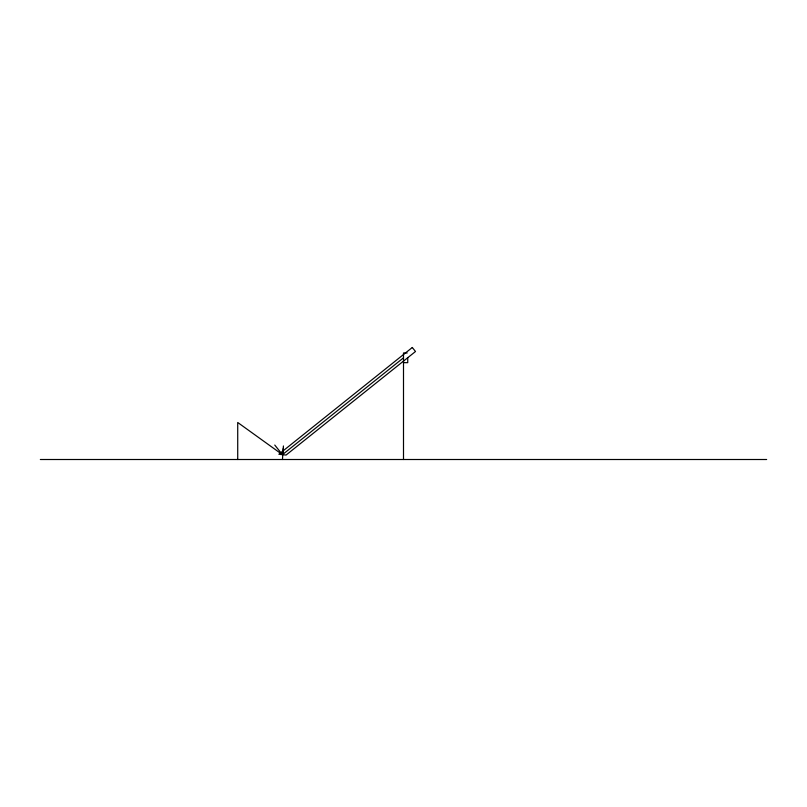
<?xml version="1.0" encoding="UTF-8"?>
<svg xmlns="http://www.w3.org/2000/svg" width="807" height="807" viewBox="0 0 807 807"><rect width="100%" height="100%" fill="white"/><g stroke="black" fill="none" stroke-linecap="round" stroke-linejoin="round"><path stroke-width="1.21" d="M283.418 445.958L282.45 459.506M283.348 448.137L282.45 454.664L237.722 422.485L237.722 459.506M403.5 357.824L282.45 454.664L274.763 445.05M407.172 352.982L403.5 352.982L403.5 459.506M403.5 362.666L407.737 362.666L407.737 357.723M40.35 459.506L766.65 459.506M412.296 347.494L278.839 454.26L286.061 455.057L415.504 351.509L412.296 347.494"/></g></svg>
